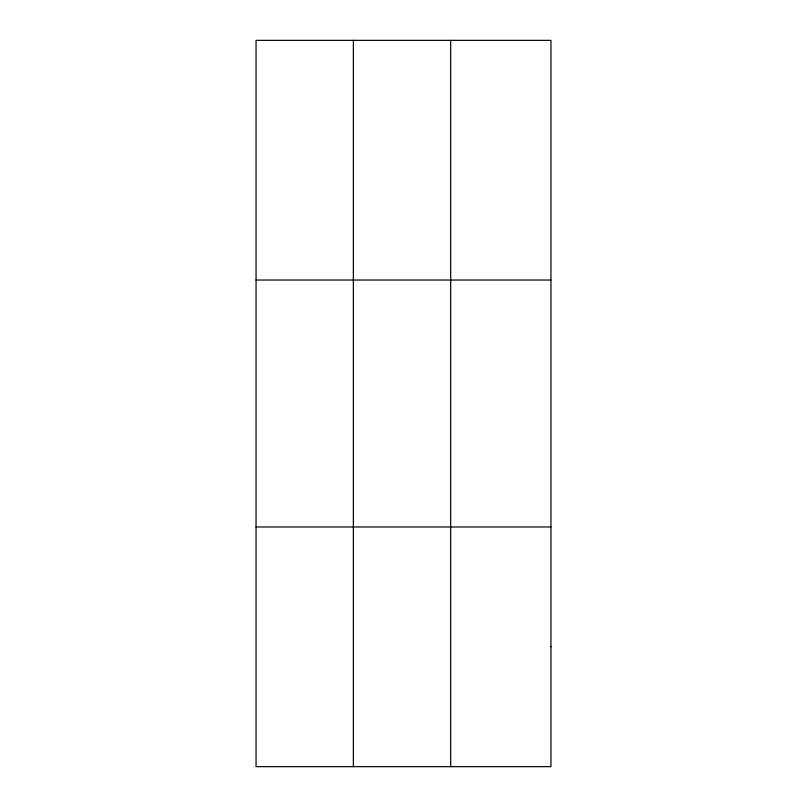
<?xml version="1.0" encoding="UTF-8"?>
<svg xmlns="http://www.w3.org/2000/svg" width="807" height="807" viewBox="0 0 807 807"><rect width="100%" height="100%" fill="white"/><g stroke="black" fill="none" stroke-linecap="round" stroke-linejoin="round"><path stroke-width="1.21" d="M353.365 766.65L353.365 40.35M450.679 766.65L450.679 40.35M256.051 280.029L550.949 280.029M256.051 526.971L550.949 526.971M550.949 646.811L550.949 766.65L256.051 766.65L256.051 40.35L550.949 40.35L550.949 646.811"/></g></svg>
